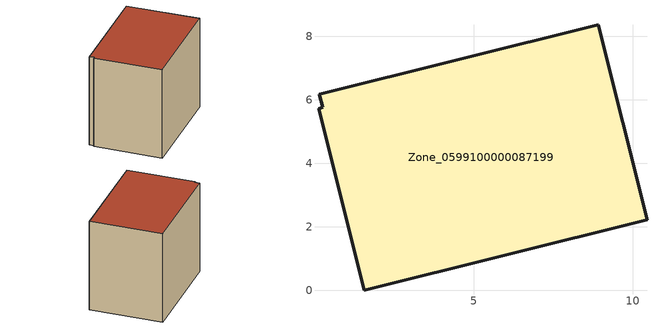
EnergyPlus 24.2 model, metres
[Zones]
Zone_0599100000087199
 floor ground (C_G): 0.24,5.76 0.13,6.17 8.91,8.37 10.45,2.23 1.54,0 0.1,5.72 z0
 wall outside (C_F): 10.45,2.23 8.91,8.37 0.13,6.17 0.24,5.76 0.1,5.72 1.54,0 10.45,2.23 z0:8.2
 roof outside (C_R): 0.13,6.17 0.24,5.76 0.1,5.72 1.54,0 10.45,2.23 8.91,8.37 z8.2
[BUILDING]
Pand.0599100000087199: North Axis=0; Terrain=City; Loads Convergence Tolerance Value=0.04; Temperature Convergence Tolerance Value=0.4; Solar Distribution=FullExterior; Maximum Number of Warmup Days=25; Minimum Number of Warmup Days=1
[Site:Location]
Rotterdam.The.Hague.AP_ZH_NLD Design_Conditions: Latitude=51.96; Longitude=4.45; Time Zone=1; Elevation=-4.5
[SITE:GROUNDTEMPERATURE:BUILDINGSURFACE]
18, 18, 18, 18, 18, 18, 18, 18, 18, 18, 18, 18
[MATERIAL] Thermal Absorptance=0.9; Solar Absorptance=0.7; Visible Absorptance=0.7
Name | Roughness | Thickness | Conductivity | Density | Specific Heat
G.TI.1946-1964 | MediumSmooth | 0.15 | 1 | 540 | 1210
F.TI.1946-1964 | Rough | 0.3 | 0.857143 | 1920 | 840
R.TI.1946-1964 | MediumRough | 0.2 | 0.277778 | 1500 | 1000
[CONSTRUCTION]
C_G: G.TI.1946-1964
C_F: F.TI.1946-1964
C_R: R.TI.1946-1964
[ZONE]
Zone_0599100000087199: Type=1; Multiplier=1; Ceiling Height=Autocalculate; Volume=Autocalculate; Floor Area=autocalculate; Part of Total Floor Area=Yes
[ZONEINFILTRATION:DESIGNFLOWRATE]
Infil_Zone_0599100000087199: Zone or ZoneList or Space or SpaceList=Zone_0599100000087199; Schedule=AlwaysOn; Design Flow Rate Calculation Method=Flow/Area; Flow Rate per Floor Area=0.003; Constant Term Coefficient=1; Temperature Term Coefficient=0; Velocity Term Coefficient=0; Velocity Squared Term Coefficient=0
[HVACTEMPLATE:ZONE:IDEALLOADSAIRSYSTEM]
Zone_0599100000087199: Maximum Heating Supply Air Temperature=50; Minimum Cooling Supply Air Temperature=13; Maximum Heating Supply Air Humidity Ratio=0.0156; Minimum Cooling Supply Air Humidity Ratio=0.0077; Heating Limit=NoLimit; Cooling Limit=NoLimit; Dehumidification Control Type=ConstantSensibleHeatRatio; Cooling Sensible Heat Ratio=0.7; Dehumidification Setpoint=60; Humidification Control Type=None; Humidification Setpoint=30; Outdoor Air Method=None; Outdoor Air Flow Rate per Person=0.00944; Outdoor Air Flow Rate per Zone Floor Area=0; Outdoor Air Flow Rate per Zone=0; Demand Controlled Ventilation Type=None; Outdoor Air Economizer Type=NoEconomizer; Heat Recovery Type=None; Sensible Heat Recovery Effectiveness=0.7; Latent Heat Recovery Effectiveness=0.65
[ZONECONTROL:THERMOSTAT]
ThermostatControl_Zone_0599100000087199: Zone or ZoneList=Zone_0599100000087199; Control Type Schedule=DualSetpointControlType; Control 1=Thermostat_Zone_0599100000087199; Temperature Difference Between Cutout And Setpoint=0
[THERMOSTATSETPOINT:DUALSETPOINT]
Thermostat_Zone_0599100000087199: Heating Setpoint Temperature Schedule=HeatingSetpoint_Zone_0599100000087199; Cooling Setpoint Temperature Schedule=CoolingSetpoint_Zone_0599100000087199
[SCHEDULE:COMPACT]
HeatingSetpoint_Zone_0599100000087199: Through: 12/31, For: AllDays, Until: 24:00, 21
CoolingSetpoint_Zone_0599100000087199: Through: 12/31, For: AllDays, Until: 24:00, 24
DualSetpointControlType: Through: 12/31, For: AllDays, Until: 24:00, 4
AlwaysOn: Through: 12/31, For: AllDays, Until: 24:00, 1
